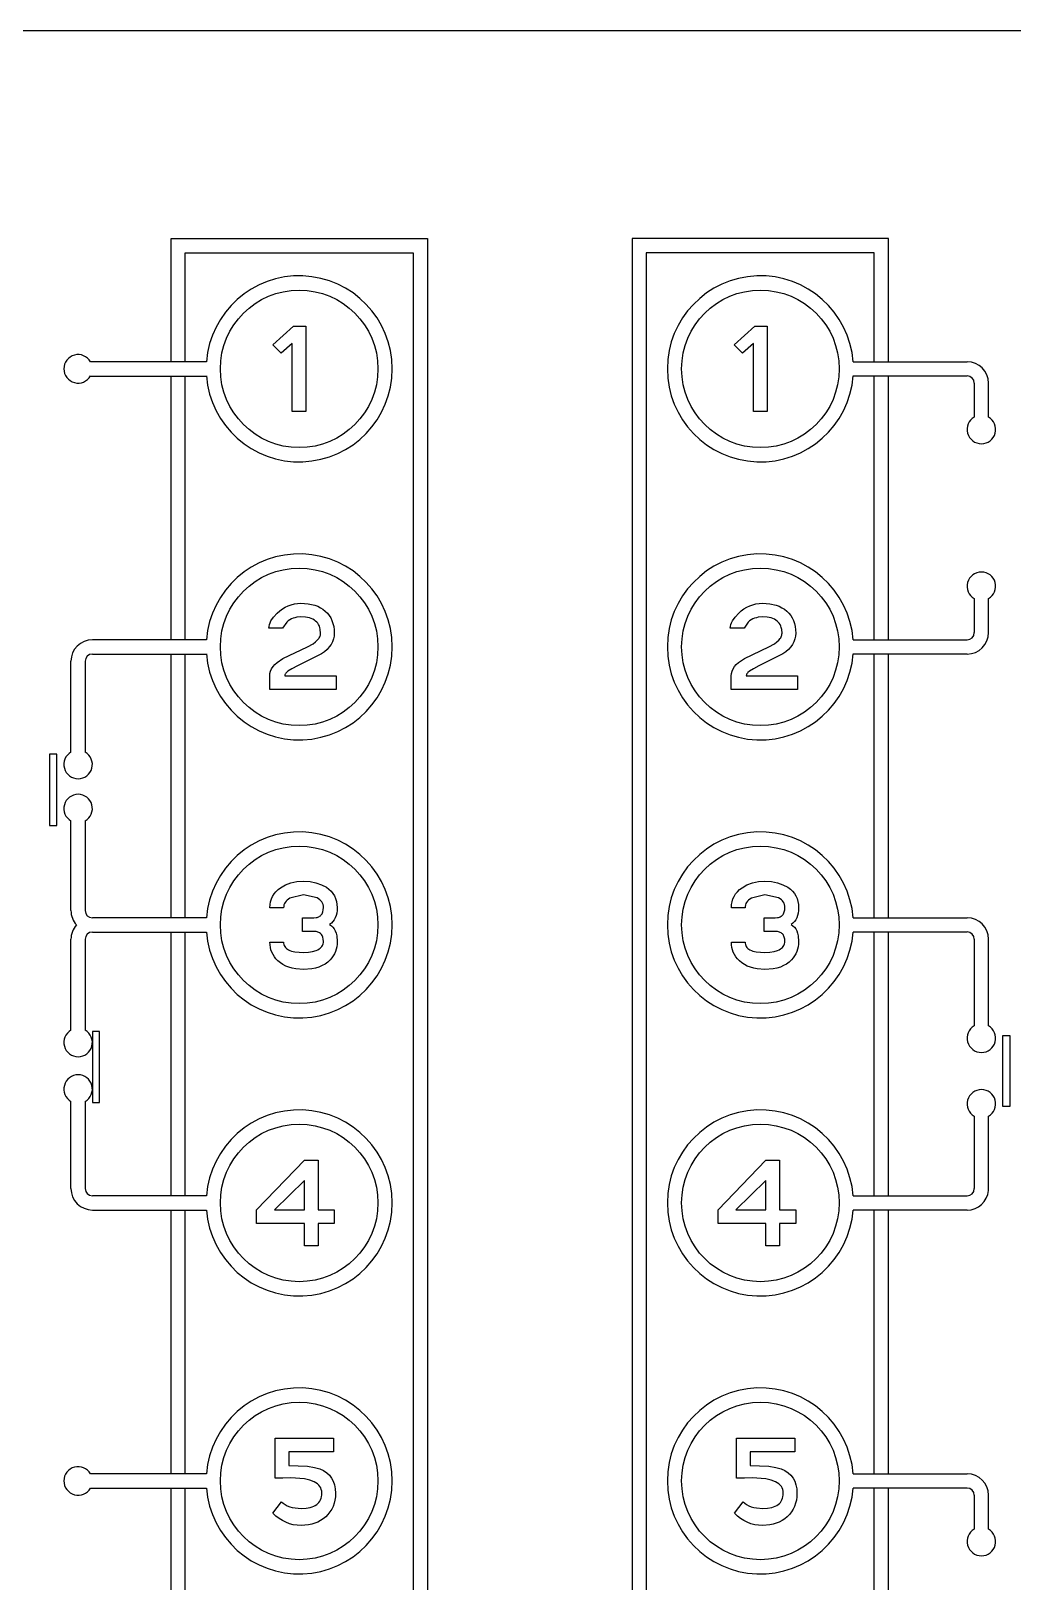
# Model space of a CAD drawing. Header units: millimetres. Extents: x 509 to 2635, y 363 to 1089.
# Drawn here: x 673.95 to 689.03, y 692.11 to 715.94 of the extents above; entities that cross this region are included whole.
import ezdxf

# ---------------------------------------------------------------- set-up
doc = ezdxf.new("R2010")
doc.units = ezdxf.units.MM

msp = doc.modelspace()

# ---------------------------------------------------------------- linework, layer by layer
at = {"ltscale": 10}
msp.add_line((697.105, 715.939), (666.106, 715.939), dxfattribs=at)
for p, q in [((676.096, 710.858), (676.096, 712.752)), ((676.096, 712.752), (680.035, 712.752)), ((680.035, 712.752), (680.035, 661.938)), ((683.176, 712.752), (683.176, 649.126)), ((687.114, 712.752), (683.176, 712.752)), ((687.114, 710.858), (687.114, 712.752)), ((676.315, 710.858), (676.315, 712.533)), ((676.315, 712.533), (679.816, 712.533)), ((679.816, 712.533), (679.816, 662.157)), ((683.395, 712.533), (683.395, 649.345)), ((686.895, 712.533), (683.395, 712.533)), ((686.895, 710.858), (686.895, 712.533)), ((677.658, 711.117), (677.976, 711.406)), ((677.976, 711.406), (678.164, 711.406)), ((678.164, 711.406), (678.164, 710.092)), ((684.745, 711.117), (685.063, 711.406)), ((685.063, 711.406), (685.251, 711.406)), ((685.251, 711.406), (685.251, 710.092)), ((677.787, 710.992), (677.658, 711.117)), ((677.954, 711.138), (677.787, 710.992)), ((677.954, 710.092), (677.954, 711.138)), ((684.874, 710.992), (684.745, 711.117)), ((685.041, 711.138), (684.874, 710.992)), ((685.041, 710.092), (685.041, 711.138)), ((676.639, 710.858), (674.858, 710.858)), ((686.571, 710.858), (688.322, 710.858)), ((674.858, 710.639), (676.639, 710.639)), ((676.096, 706.587), (676.096, 710.639)), ((676.315, 706.587), (676.315, 710.639)), ((688.322, 710.639), (686.571, 710.639)), ((686.895, 706.587), (686.895, 710.639)), ((687.114, 706.587), (687.114, 710.639)), ((688.432, 710.53), (688.432, 710.008)), ((688.651, 710.008), (688.651, 710.53)), ((678.164, 710.092), (677.954, 710.092)), ((685.251, 710.092), (685.041, 710.092)), ((688.432, 707.219), (688.432, 706.697)), ((688.651, 706.697), (688.651, 707.219)), ((677.631, 706.877), (677.671, 706.935)), ((677.671, 706.935), (677.727, 706.997)), ((677.727, 706.997), (677.767, 707.032)), ((677.767, 707.032), (677.808, 707.063)), ((677.808, 707.063), (677.851, 707.089)), ((677.851, 707.089), (677.896, 707.11)), ((677.896, 707.11), (677.942, 707.126)), ((677.942, 707.126), (677.99, 707.138)), ((677.971, 706.918), (677.944, 706.907)), ((677.999, 706.926), (677.971, 706.918)), ((677.99, 707.138), (678.04, 707.145)), ((678.028, 706.933), (677.999, 706.926)), ((678.091, 706.938), (678.028, 706.933)), ((678.04, 707.145), (678.091, 707.148)), ((678.091, 707.148), (678.203, 707.14)), ((678.162, 706.934), (678.091, 706.938)), ((678.223, 706.922), (678.162, 706.934)), ((678.203, 707.14), (678.303, 707.118)), ((678.25, 706.913), (678.223, 706.922)), ((678.303, 707.118), (678.348, 707.101)), ((678.348, 707.101), (678.39, 707.08)), ((678.39, 707.08), (678.429, 707.056)), ((678.429, 707.056), (678.465, 707.028)), ((678.465, 707.028), (678.497, 706.996)), ((678.497, 706.996), (678.525, 706.961)), ((678.525, 706.961), (678.549, 706.923)), ((678.549, 706.923), (678.568, 706.882)), ((684.718, 706.877), (684.758, 706.935)), ((684.758, 706.935), (684.814, 706.997)), ((684.814, 706.997), (684.854, 707.032)), ((684.854, 707.032), (684.895, 707.063)), ((684.895, 707.063), (684.938, 707.089)), ((684.938, 707.089), (684.983, 707.11)), ((684.983, 707.11), (685.029, 707.126)), ((685.029, 707.126), (685.077, 707.138)), ((685.057, 706.918), (685.031, 706.907)), ((685.086, 706.926), (685.057, 706.918)), ((685.077, 707.138), (685.127, 707.145)), ((685.115, 706.933), (685.086, 706.926)), ((685.178, 706.938), (685.115, 706.933)), ((685.127, 707.145), (685.178, 707.148)), ((685.178, 707.148), (685.29, 707.14)), ((685.249, 706.934), (685.178, 706.938)), ((685.31, 706.922), (685.249, 706.934)), ((685.29, 707.14), (685.39, 707.118)), ((685.337, 706.913), (685.31, 706.922)), ((685.39, 707.118), (685.435, 707.101)), ((685.435, 707.101), (685.477, 707.08)), ((685.477, 707.08), (685.516, 707.056)), ((685.516, 707.056), (685.552, 707.028)), ((685.552, 707.028), (685.584, 706.996)), ((685.584, 706.996), (685.612, 706.961)), ((685.612, 706.961), (685.636, 706.923)), ((685.636, 706.923), (685.655, 706.882)), ((677.599, 706.767), (677.601, 706.793)), ((677.809, 706.767), (677.599, 706.767)), ((677.601, 706.793), (677.607, 706.82)), ((677.607, 706.82), (677.617, 706.848)), ((677.617, 706.848), (677.631, 706.877)), ((677.872, 706.859), (677.809, 706.767)), ((677.895, 706.877), (677.872, 706.859)), ((677.919, 706.893), (677.895, 706.877)), ((677.944, 706.907), (677.919, 706.893)), ((678.275, 706.902), (678.25, 706.913)), ((678.297, 706.89), (678.275, 706.902)), ((678.317, 706.875), (678.297, 706.89)), ((678.335, 706.859), (678.317, 706.875)), ((678.35, 706.84), (678.335, 706.859)), ((678.363, 706.82), (678.35, 706.84)), ((678.374, 706.797), (678.363, 706.82)), ((678.382, 706.773), (678.374, 706.797)), ((678.388, 706.746), (678.382, 706.773)), ((678.392, 706.688), (678.388, 706.746)), ((678.392, 706.674), (678.392, 706.688)), ((678.568, 706.882), (678.583, 706.838)), ((678.583, 706.838), (678.594, 706.791)), ((678.594, 706.791), (678.6, 706.741)), ((678.603, 706.688), (678.599, 706.643)), ((678.6, 706.741), (678.603, 706.688)), ((684.685, 706.767), (684.687, 706.793)), ((684.896, 706.767), (684.685, 706.767)), ((684.687, 706.793), (684.693, 706.82)), ((684.693, 706.82), (684.703, 706.848)), ((684.703, 706.848), (684.718, 706.877)), ((684.959, 706.859), (684.896, 706.767)), ((684.981, 706.877), (684.959, 706.859)), ((685.005, 706.893), (684.981, 706.877)), ((685.031, 706.907), (685.005, 706.893)), ((685.361, 706.902), (685.337, 706.913)), ((685.384, 706.89), (685.361, 706.902)), ((685.404, 706.875), (685.384, 706.89)), ((685.421, 706.859), (685.404, 706.875)), ((685.437, 706.84), (685.421, 706.859)), ((685.45, 706.82), (685.437, 706.84)), ((685.46, 706.797), (685.45, 706.82)), ((685.468, 706.773), (685.46, 706.797)), ((685.474, 706.746), (685.468, 706.773)), ((685.479, 706.688), (685.474, 706.746)), ((685.478, 706.674), (685.479, 706.688)), ((685.655, 706.882), (685.67, 706.838)), ((685.67, 706.838), (685.681, 706.791)), ((685.681, 706.791), (685.687, 706.741)), ((685.689, 706.688), (685.686, 706.643)), ((685.687, 706.741), (685.689, 706.688)), ((676.639, 706.587), (674.889, 706.587)), ((677.814, 706.3), (678.19, 706.476)), ((678.19, 706.476), (678.278, 706.527)), ((678.278, 706.527), (678.313, 706.553)), ((678.313, 706.553), (678.342, 706.579)), ((678.342, 706.579), (678.364, 706.606)), ((678.364, 706.606), (678.373, 706.619)), ((678.373, 706.619), (678.38, 706.633)), ((678.38, 706.633), (678.385, 706.646)), ((678.385, 706.646), (678.389, 706.66)), ((678.389, 706.66), (678.392, 706.674)), ((678.492, 706.439), (678.452, 706.403)), ((678.526, 706.477), (678.492, 706.439)), ((678.553, 706.516), (678.526, 706.477)), ((678.575, 706.557), (678.553, 706.516)), ((678.59, 706.599), (678.575, 706.557)), ((678.599, 706.643), (678.59, 706.599)), ((684.901, 706.3), (685.277, 706.476)), ((685.277, 706.476), (685.365, 706.527)), ((685.365, 706.527), (685.4, 706.553)), ((685.4, 706.553), (685.428, 706.579)), ((685.428, 706.579), (685.45, 706.606)), ((685.45, 706.606), (685.459, 706.619)), ((685.459, 706.619), (685.466, 706.633)), ((685.466, 706.633), (685.472, 706.646)), ((685.472, 706.646), (685.476, 706.66)), ((685.476, 706.66), (685.478, 706.674)), ((685.578, 706.439), (685.538, 706.403)), ((685.612, 706.477), (685.578, 706.439)), ((685.64, 706.516), (685.612, 706.477)), ((685.661, 706.557), (685.64, 706.516)), ((685.677, 706.599), (685.661, 706.557)), ((685.686, 706.643), (685.677, 706.599)), ((686.571, 706.587), (688.322, 706.587)), ((674.559, 704.86), (674.559, 706.257)), ((674.778, 706.258), (674.778, 704.86)), ((674.888, 706.368), (676.639, 706.368)), ((676.096, 702.316), (676.096, 706.368)), ((676.315, 702.316), (676.315, 706.368)), ((677.662, 706.174), (677.691, 706.208)), ((677.691, 706.208), (677.726, 706.24)), ((677.726, 706.24), (677.814, 706.3)), ((678.405, 706.369), (678.039, 706.186)), ((678.452, 706.403), (678.405, 706.369)), ((684.749, 706.174), (684.777, 706.208)), ((684.777, 706.208), (684.812, 706.24)), ((684.812, 706.24), (684.901, 706.3)), ((685.492, 706.369), (685.125, 706.186)), ((685.538, 706.403), (685.492, 706.369)), ((688.322, 706.368), (686.571, 706.368)), ((686.895, 702.316), (686.895, 706.368)), ((687.114, 702.316), (687.114, 706.368)), ((677.612, 706.031), (677.615, 706.068)), ((677.612, 705.821), (677.612, 706.031)), ((677.615, 706.068), (677.624, 706.105)), ((677.624, 706.105), (677.64, 706.14)), ((677.64, 706.14), (677.662, 706.174)), ((677.845, 706.048), (677.842, 706.035)), ((677.842, 706.035), (677.842, 706.031)), ((677.842, 706.031), (678.631, 706.031)), ((677.849, 706.057), (677.845, 706.048)), ((677.854, 706.066), (677.849, 706.057)), ((677.861, 706.075), (677.854, 706.066)), ((677.869, 706.084), (677.861, 706.075)), ((677.891, 706.103), (677.869, 706.084)), ((677.953, 706.143), (677.891, 706.103)), ((678.039, 706.186), (677.953, 706.143)), ((678.631, 706.031), (678.631, 705.821)), ((684.698, 706.031), (684.702, 706.068)), ((684.698, 705.821), (684.698, 706.031)), ((684.702, 706.068), (684.711, 706.105)), ((684.711, 706.105), (684.727, 706.14)), ((684.727, 706.14), (684.749, 706.174)), ((684.929, 706.035), (684.928, 706.031)), ((684.928, 706.031), (685.718, 706.031)), ((684.931, 706.048), (684.929, 706.035)), ((684.935, 706.057), (684.931, 706.048)), ((684.941, 706.066), (684.935, 706.057)), ((684.948, 706.075), (684.941, 706.066)), ((684.956, 706.084), (684.948, 706.075)), ((684.978, 706.103), (684.956, 706.084)), ((685.039, 706.143), (684.978, 706.103)), ((685.125, 706.186), (685.039, 706.143)), ((685.718, 706.031), (685.718, 705.821)), ((678.631, 705.821), (677.612, 705.821)), ((685.718, 705.821), (684.698, 705.821)), ((674.232, 704.831), (674.232, 703.736)), ((674.342, 704.831), (674.232, 704.831)), ((674.342, 703.736), (674.342, 704.831)), ((674.232, 703.736), (674.342, 703.736)), ((674.559, 702.427), (674.559, 703.804)), ((674.778, 703.804), (674.778, 702.426)), ((677.938, 702.852), (678.03, 702.871)), ((678.03, 702.871), (678.13, 702.877)), ((678.13, 702.877), (678.231, 702.871)), ((678.231, 702.871), (678.322, 702.854)), ((685.025, 702.852), (685.117, 702.871)), ((685.117, 702.871), (685.217, 702.877)), ((685.217, 702.877), (685.317, 702.871)), ((685.317, 702.871), (685.409, 702.854)), ((677.637, 702.605), (677.655, 702.645)), ((677.655, 702.645), (677.678, 702.683)), ((677.678, 702.683), (677.706, 702.717)), ((677.706, 702.717), (677.74, 702.749)), ((677.74, 702.749), (677.778, 702.778)), ((677.778, 702.778), (677.854, 702.821)), ((677.854, 702.821), (677.938, 702.852)), ((678.13, 702.667), (677.923, 702.618)), ((678.341, 702.622), (678.13, 702.667)), ((678.322, 702.854), (678.406, 702.824)), ((678.406, 702.824), (678.481, 702.784)), ((678.481, 702.784), (678.52, 702.755)), ((678.52, 702.755), (678.554, 702.723)), ((678.554, 702.723), (678.582, 702.688)), ((678.582, 702.688), (678.605, 702.651)), ((678.605, 702.651), (678.623, 702.611)), ((684.724, 702.605), (684.742, 702.645)), ((684.742, 702.645), (684.765, 702.683)), ((684.765, 702.683), (684.793, 702.717)), ((684.793, 702.717), (684.826, 702.749)), ((684.826, 702.749), (684.865, 702.778)), ((684.865, 702.778), (684.941, 702.821)), ((684.941, 702.821), (685.025, 702.852)), ((685.217, 702.667), (685.009, 702.618)), ((685.427, 702.622), (685.217, 702.667)), ((685.409, 702.854), (685.493, 702.824)), ((685.493, 702.824), (685.568, 702.784)), ((685.568, 702.784), (685.607, 702.755)), ((685.607, 702.755), (685.64, 702.723)), ((685.64, 702.723), (685.669, 702.688)), ((685.669, 702.688), (685.692, 702.651)), ((685.692, 702.651), (685.71, 702.611)), ((677.614, 702.47), (677.616, 702.518)), ((677.824, 702.47), (677.614, 702.47)), ((677.616, 702.518), (677.624, 702.563)), ((677.624, 702.563), (677.637, 702.605)), ((677.826, 702.492), (677.824, 702.47)), ((677.83, 702.513), (677.826, 702.492)), ((677.838, 702.534), (677.83, 702.513)), ((677.849, 702.553), (677.838, 702.534)), ((677.863, 702.571), (677.849, 702.553)), ((677.88, 702.588), (677.863, 702.571)), ((677.9, 702.603), (677.88, 702.588)), ((677.923, 702.618), (677.9, 702.603)), ((678.363, 702.608), (678.341, 702.622)), ((678.382, 702.593), (678.363, 702.608)), ((678.399, 702.576), (678.382, 702.593)), ((678.412, 702.559), (678.399, 702.576)), ((678.423, 702.539), (678.412, 702.559)), ((678.416, 702.378), (678.422, 702.391)), ((678.422, 702.391), (678.427, 702.405)), ((678.43, 702.519), (678.423, 702.539)), ((678.427, 702.405), (678.434, 702.437)), ((678.435, 702.497), (678.43, 702.519)), ((678.434, 702.437), (678.436, 702.474)), ((678.436, 702.474), (678.435, 702.497)), ((678.623, 702.611), (678.636, 702.568)), ((678.636, 702.568), (678.644, 702.522)), ((678.645, 702.429), (678.64, 702.388)), ((678.644, 702.522), (678.647, 702.474)), ((678.647, 702.474), (678.645, 702.429)), ((684.701, 702.47), (684.703, 702.518)), ((684.911, 702.47), (684.701, 702.47)), ((684.703, 702.518), (684.711, 702.563)), ((684.711, 702.563), (684.724, 702.605)), ((684.912, 702.492), (684.911, 702.47)), ((684.917, 702.513), (684.912, 702.492)), ((684.925, 702.534), (684.917, 702.513)), ((684.935, 702.553), (684.925, 702.534)), ((684.949, 702.571), (684.935, 702.553)), ((684.966, 702.588), (684.949, 702.571)), ((684.986, 702.603), (684.966, 702.588)), ((685.009, 702.618), (684.986, 702.603)), ((685.45, 702.608), (685.427, 702.622)), ((685.469, 702.593), (685.45, 702.608)), ((685.486, 702.576), (685.469, 702.593)), ((685.499, 702.559), (685.486, 702.576)), ((685.51, 702.539), (685.499, 702.559)), ((685.502, 702.378), (685.509, 702.391)), ((685.509, 702.391), (685.514, 702.405)), ((685.517, 702.519), (685.51, 702.539)), ((685.514, 702.405), (685.521, 702.437)), ((685.522, 702.497), (685.517, 702.519)), ((685.521, 702.437), (685.523, 702.474)), ((685.523, 702.474), (685.522, 702.497)), ((685.71, 702.611), (685.723, 702.568)), ((685.723, 702.568), (685.731, 702.522)), ((685.732, 702.429), (685.726, 702.388)), ((685.731, 702.522), (685.733, 702.474)), ((685.733, 702.474), (685.732, 702.429)), ((676.639, 702.316), (674.888, 702.316)), ((678.117, 702.317), (678.288, 702.317)), ((678.117, 702.107), (678.117, 702.317)), ((678.288, 702.317), (678.323, 702.32)), ((678.323, 702.32), (678.338, 702.323)), ((678.338, 702.323), (678.353, 702.327)), ((678.353, 702.327), (678.366, 702.332)), ((678.366, 702.332), (678.378, 702.339)), ((678.378, 702.339), (678.389, 702.347)), ((678.389, 702.347), (678.399, 702.356)), ((678.399, 702.356), (678.408, 702.367)), ((678.408, 702.367), (678.416, 702.378)), ((678.559, 702.234), (678.532, 702.213)), ((678.532, 702.213), (678.559, 702.195)), ((678.582, 702.258), (678.559, 702.234)), ((678.559, 702.195), (678.582, 702.172)), ((678.602, 702.286), (678.582, 702.258)), ((678.582, 702.172), (678.602, 702.145)), ((678.618, 702.317), (678.602, 702.286)), ((678.631, 702.351), (678.618, 702.317)), ((678.64, 702.388), (678.631, 702.351)), ((685.204, 702.317), (685.375, 702.317)), ((685.204, 702.107), (685.204, 702.317)), ((685.375, 702.317), (685.409, 702.32)), ((685.409, 702.32), (685.425, 702.323)), ((685.425, 702.323), (685.44, 702.327)), ((685.44, 702.327), (685.453, 702.332)), ((685.453, 702.332), (685.465, 702.339)), ((685.465, 702.339), (685.476, 702.347)), ((685.476, 702.347), (685.486, 702.356)), ((685.486, 702.356), (685.495, 702.367)), ((685.495, 702.367), (685.502, 702.378)), ((685.646, 702.234), (685.619, 702.213)), ((685.619, 702.213), (685.646, 702.195)), ((685.669, 702.258), (685.646, 702.234)), ((685.646, 702.195), (685.669, 702.172)), ((685.689, 702.286), (685.669, 702.258)), ((685.669, 702.172), (685.689, 702.145)), ((685.705, 702.317), (685.689, 702.286)), ((685.717, 702.351), (685.705, 702.317)), ((685.726, 702.388), (685.717, 702.351)), ((686.571, 702.316), (688.322, 702.316)), ((674.559, 700.59), (674.559, 701.986)), ((674.778, 701.987), (674.778, 700.59)), ((674.888, 702.097), (676.639, 702.097)), ((676.096, 698.046), (676.096, 702.097)), ((676.315, 698.046), (676.315, 702.097)), ((677.614, 701.944), (677.824, 701.944)), ((677.616, 701.902), (677.614, 701.944)), ((677.824, 701.944), (677.825, 701.924)), ((677.825, 701.924), (677.829, 701.906)), ((678.288, 702.107), (678.117, 702.107)), ((678.323, 702.104), (678.288, 702.107)), ((678.338, 702.101), (678.323, 702.104)), ((678.353, 702.097), (678.338, 702.101)), ((678.366, 702.092), (678.353, 702.097)), ((678.378, 702.085), (678.366, 702.092)), ((678.389, 702.077), (678.378, 702.085)), ((678.399, 702.068), (678.389, 702.077)), ((678.408, 702.057), (678.399, 702.068)), ((678.416, 702.046), (678.408, 702.057)), ((678.422, 702.033), (678.416, 702.046)), ((678.427, 702.019), (678.422, 702.033)), ((678.434, 701.987), (678.427, 702.019)), ((678.427, 701.903), (678.432, 701.918)), ((678.432, 701.918), (678.435, 701.934)), ((678.436, 701.951), (678.434, 701.987)), ((678.435, 701.934), (678.436, 701.951)), ((678.602, 702.145), (678.618, 702.114)), ((678.618, 702.114), (678.631, 702.079)), ((678.631, 702.079), (678.64, 702.04)), ((678.64, 702.04), (678.647, 701.951)), ((678.647, 701.951), (678.645, 701.91)), ((684.701, 701.944), (684.911, 701.944)), ((684.702, 701.902), (684.701, 701.944)), ((684.911, 701.944), (684.912, 701.924)), ((684.912, 701.924), (684.916, 701.906)), ((685.375, 702.107), (685.204, 702.107)), ((685.409, 702.104), (685.375, 702.107)), ((685.425, 702.101), (685.409, 702.104)), ((685.44, 702.097), (685.425, 702.101)), ((685.453, 702.092), (685.44, 702.097)), ((685.465, 702.085), (685.453, 702.092)), ((685.476, 702.077), (685.465, 702.085)), ((685.486, 702.068), (685.476, 702.077)), ((685.495, 702.057), (685.486, 702.068)), ((685.502, 702.046), (685.495, 702.057)), ((685.509, 702.033), (685.502, 702.046)), ((685.514, 702.019), (685.509, 702.033)), ((685.521, 701.987), (685.514, 702.019)), ((685.514, 701.903), (685.519, 701.918)), ((685.519, 701.918), (685.522, 701.934)), ((685.523, 701.951), (685.521, 701.987)), ((685.522, 701.934), (685.523, 701.951)), ((685.689, 702.145), (685.705, 702.114)), ((685.705, 702.114), (685.717, 702.079)), ((685.717, 702.079), (685.726, 702.04)), ((685.726, 702.04), (685.733, 701.951)), ((685.733, 701.951), (685.732, 701.91)), ((688.322, 702.097), (686.571, 702.097)), ((686.895, 698.046), (686.895, 702.097)), ((687.114, 698.046), (687.114, 702.097)), ((688.432, 701.988), (688.432, 700.656)), ((688.651, 700.656), (688.651, 701.988)), ((677.622, 701.862), (677.616, 701.902)), ((677.631, 701.823), (677.622, 701.862)), ((677.645, 701.787), (677.631, 701.823)), ((677.662, 701.752), (677.645, 701.787)), ((677.683, 701.718), (677.662, 701.752)), ((677.708, 701.686), (677.683, 701.718)), ((677.737, 701.656), (677.708, 701.686)), ((677.829, 701.906), (677.835, 701.889)), ((677.835, 701.889), (677.843, 701.873)), ((677.843, 701.873), (677.854, 701.859)), ((677.854, 701.859), (677.867, 701.846)), ((677.867, 701.846), (677.883, 701.834)), ((677.883, 701.834), (677.901, 701.823)), ((677.901, 701.823), (677.921, 701.813)), ((677.921, 701.813), (677.944, 701.805)), ((677.944, 701.805), (677.996, 701.792)), ((677.996, 701.792), (678.13, 701.782)), ((678.13, 701.782), (678.205, 701.786)), ((678.205, 701.786), (678.27, 701.796)), ((678.27, 701.796), (678.324, 701.813)), ((678.324, 701.813), (678.348, 701.825)), ((678.348, 701.825), (678.369, 701.838)), ((678.369, 701.838), (678.385, 701.849)), ((678.385, 701.849), (678.399, 701.861)), ((678.399, 701.861), (678.41, 701.874)), ((678.41, 701.874), (678.42, 701.888)), ((678.42, 701.888), (678.427, 701.903)), ((678.564, 701.7), (678.539, 701.671)), ((678.586, 701.732), (678.564, 701.7)), ((678.605, 701.764), (678.586, 701.732)), ((678.62, 701.798), (678.605, 701.764)), ((678.632, 701.834), (678.62, 701.798)), ((678.64, 701.871), (678.632, 701.834)), ((678.645, 701.91), (678.64, 701.871)), ((684.708, 701.862), (684.702, 701.902)), ((684.718, 701.823), (684.708, 701.862)), ((684.731, 701.787), (684.718, 701.823)), ((684.749, 701.752), (684.731, 701.787)), ((684.77, 701.718), (684.749, 701.752)), ((684.795, 701.686), (684.77, 701.718)), ((684.824, 701.656), (684.795, 701.686)), ((684.916, 701.906), (684.922, 701.889)), ((684.922, 701.889), (684.93, 701.873)), ((684.93, 701.873), (684.941, 701.859)), ((684.941, 701.859), (684.954, 701.846)), ((684.954, 701.846), (684.969, 701.834)), ((684.969, 701.834), (684.987, 701.823)), ((684.987, 701.823), (685.008, 701.813)), ((685.008, 701.813), (685.03, 701.805)), ((685.03, 701.805), (685.083, 701.792)), ((685.083, 701.792), (685.217, 701.782)), ((685.217, 701.782), (685.291, 701.786)), ((685.291, 701.786), (685.356, 701.796)), ((685.356, 701.796), (685.411, 701.813)), ((685.411, 701.813), (685.435, 701.825)), ((685.435, 701.825), (685.456, 701.838)), ((685.456, 701.838), (685.472, 701.849)), ((685.472, 701.849), (685.485, 701.861)), ((685.485, 701.861), (685.497, 701.874)), ((685.497, 701.874), (685.506, 701.888)), ((685.506, 701.888), (685.514, 701.903)), ((685.651, 701.7), (685.626, 701.671)), ((685.673, 701.732), (685.651, 701.7)), ((685.691, 701.764), (685.673, 701.732)), ((685.706, 701.798), (685.691, 701.764)), ((685.718, 701.834), (685.706, 701.798)), ((685.727, 701.871), (685.718, 701.834)), ((685.732, 701.91), (685.727, 701.871)), ((677.775, 701.625), (677.737, 701.656)), ((677.815, 701.598), (677.775, 701.625)), ((677.859, 701.575), (677.815, 701.598)), ((677.907, 701.557), (677.859, 701.575)), ((677.957, 701.542), (677.907, 701.557)), ((678.012, 701.532), (677.957, 701.542)), ((678.13, 701.524), (678.012, 701.532)), ((678.257, 701.533), (678.13, 701.524)), ((678.315, 701.544), (678.257, 701.533)), ((678.368, 701.56), (678.315, 701.544)), ((678.417, 701.581), (678.368, 701.56)), ((678.462, 701.606), (678.417, 701.581)), ((678.502, 701.636), (678.462, 701.606)), ((678.539, 701.671), (678.502, 701.636)), ((684.861, 701.625), (684.824, 701.656)), ((684.902, 701.598), (684.861, 701.625)), ((684.946, 701.575), (684.902, 701.598)), ((684.993, 701.557), (684.946, 701.575)), ((685.044, 701.542), (684.993, 701.557)), ((685.098, 701.532), (685.044, 701.542)), ((685.217, 701.524), (685.098, 701.532)), ((685.344, 701.533), (685.217, 701.524)), ((685.401, 701.544), (685.344, 701.533)), ((685.454, 701.56), (685.401, 701.544)), ((685.503, 701.581), (685.454, 701.56)), ((685.548, 701.606), (685.503, 701.581)), ((685.589, 701.636), (685.548, 701.606)), ((685.626, 701.671), (685.589, 701.636)), ((674.997, 700.571), (674.888, 700.571)), ((674.888, 700.571), (674.888, 699.476)), ((674.997, 699.476), (674.997, 700.571)), ((688.87, 700.51), (688.98, 700.51)), ((688.87, 699.415), (688.87, 700.51)), ((688.98, 700.51), (688.98, 699.415)), ((674.559, 698.157), (674.559, 699.495)), ((674.778, 699.495), (674.778, 698.156)), ((674.888, 699.476), (674.997, 699.476)), ((688.98, 699.415), (688.87, 699.415)), ((688.432, 699.268), (688.432, 698.155)), ((688.65, 698.125), (688.65, 699.268)), ((677.41, 697.832), (678.144, 698.593)), ((678.144, 698.593), (678.354, 698.593)), ((678.354, 698.593), (678.354, 697.832)), ((684.497, 697.832), (685.23, 698.593)), ((685.23, 698.593), (685.44, 698.593)), ((685.44, 698.593), (685.44, 697.832)), ((678.144, 698.281), (677.685, 697.832)), ((678.144, 697.832), (678.144, 698.281)), ((685.23, 698.281), (684.772, 697.832)), ((685.23, 697.832), (685.23, 698.281)), ((676.639, 698.046), (674.888, 698.046)), ((686.571, 698.046), (688.322, 698.046)), ((674.889, 697.827), (676.639, 697.827)), ((676.096, 693.774), (676.096, 697.826)), ((676.315, 693.774), (676.315, 697.826)), ((677.41, 697.622), (677.41, 697.832)), ((677.685, 697.832), (678.144, 697.832)), ((678.354, 697.832), (678.603, 697.832)), ((678.603, 697.832), (678.603, 697.622)), ((684.497, 697.622), (684.497, 697.832)), ((684.772, 697.832), (685.23, 697.832)), ((685.44, 697.832), (685.69, 697.832)), ((685.69, 697.832), (685.69, 697.622)), ((688.322, 697.827), (686.571, 697.827)), ((686.895, 693.774), (686.895, 697.827)), ((687.114, 693.774), (687.114, 697.827)), ((678.144, 697.622), (677.41, 697.622)), ((678.144, 697.279), (678.144, 697.622)), ((678.354, 697.622), (678.354, 697.279)), ((678.603, 697.622), (678.354, 697.622)), ((685.23, 697.622), (684.497, 697.622)), ((685.23, 697.279), (685.23, 697.622)), ((685.69, 697.622), (685.44, 697.622)), ((685.44, 697.622), (685.44, 697.279)), ((678.354, 697.279), (678.144, 697.279)), ((685.44, 697.279), (685.23, 697.279)), ((677.694, 694.322), (678.592, 694.322)), ((677.694, 693.707), (677.694, 694.322)), ((678.592, 694.322), (678.592, 694.112)), ((684.781, 693.707), (684.781, 694.322)), ((684.781, 694.322), (685.678, 694.322)), ((685.678, 694.322), (685.678, 694.112)), ((678.592, 694.112), (677.904, 694.112)), ((677.904, 694.112), (677.904, 693.904)), ((685.678, 694.112), (684.991, 694.112)), ((684.991, 694.112), (684.991, 693.904)), ((677.904, 693.904), (678.191, 693.89)), ((678.191, 693.89), (678.298, 693.873)), ((678.298, 693.873), (678.381, 693.849)), ((678.381, 693.849), (678.438, 693.823)), ((678.438, 693.823), (678.487, 693.791)), ((684.991, 693.904), (685.277, 693.89)), ((685.277, 693.89), (685.385, 693.873)), ((685.385, 693.873), (685.468, 693.849)), ((685.468, 693.849), (685.524, 693.823)), ((685.524, 693.823), (685.573, 693.791)), ((676.639, 693.774), (674.858, 693.774)), ((677.815, 693.71), (677.694, 693.707)), ((677.936, 693.711), (677.815, 693.71)), ((678.144, 693.696), (677.936, 693.711)), ((678.226, 693.678), (678.144, 693.696)), ((678.293, 693.653), (678.226, 693.678)), ((678.321, 693.637), (678.293, 693.653)), ((678.345, 693.62), (678.321, 693.637)), ((678.365, 693.601), (678.345, 693.62)), ((678.382, 693.58), (678.365, 693.601)), ((678.395, 693.557), (678.382, 693.58)), ((678.487, 693.791), (678.528, 693.754)), ((678.528, 693.754), (678.562, 693.71)), ((678.562, 693.71), (678.588, 693.661)), ((678.588, 693.661), (678.607, 693.606)), ((678.607, 693.606), (678.618, 693.545)), ((684.902, 693.71), (684.781, 693.707)), ((685.023, 693.711), (684.902, 693.71)), ((685.231, 693.696), (685.023, 693.711)), ((685.312, 693.678), (685.231, 693.696)), ((685.379, 693.653), (685.312, 693.678)), ((685.407, 693.637), (685.379, 693.653)), ((685.431, 693.62), (685.407, 693.637)), ((685.452, 693.601), (685.431, 693.62)), ((685.469, 693.58), (685.452, 693.601)), ((685.482, 693.557), (685.469, 693.58)), ((685.573, 693.791), (685.615, 693.754)), ((685.615, 693.754), (685.648, 693.71)), ((685.648, 693.71), (685.675, 693.661)), ((685.675, 693.661), (685.693, 693.606)), ((685.693, 693.606), (685.705, 693.545)), ((686.571, 693.774), (688.322, 693.774)), ((674.858, 693.555), (676.639, 693.555)), ((676.096, 689.483), (676.096, 693.555)), ((676.315, 689.483), (676.315, 693.555)), ((677.66, 693.171), (677.794, 693.344)), ((677.794, 693.344), (677.82, 693.321)), ((678.351, 693.318), (678.367, 693.336)), ((678.367, 693.336), (678.381, 693.355)), ((678.381, 693.355), (678.392, 693.376)), ((678.392, 693.376), (678.401, 693.399)), ((678.404, 693.533), (678.395, 693.557)), ((678.401, 693.399), (678.407, 693.423)), ((678.41, 693.506), (678.404, 693.533)), ((678.407, 693.423), (678.41, 693.45)), ((678.412, 693.478), (678.41, 693.506)), ((678.41, 693.45), (678.412, 693.478)), ((678.612, 693.37), (678.601, 693.321)), ((678.62, 693.423), (678.612, 693.37)), ((678.618, 693.545), (678.622, 693.478)), ((678.622, 693.478), (678.62, 693.423)), ((684.747, 693.171), (684.881, 693.344)), ((684.881, 693.344), (684.907, 693.321)), ((685.438, 693.318), (685.454, 693.336)), ((685.454, 693.336), (685.467, 693.355)), ((685.467, 693.355), (685.478, 693.376)), ((685.478, 693.376), (685.487, 693.399)), ((685.491, 693.533), (685.482, 693.557)), ((685.487, 693.399), (685.493, 693.423)), ((685.496, 693.506), (685.491, 693.533)), ((685.493, 693.423), (685.497, 693.45)), ((685.498, 693.478), (685.496, 693.506)), ((685.497, 693.45), (685.498, 693.478)), ((685.699, 693.37), (685.687, 693.321)), ((685.706, 693.423), (685.699, 693.37)), ((685.705, 693.545), (685.709, 693.478)), ((685.709, 693.478), (685.706, 693.423)), ((688.322, 693.555), (686.571, 693.555)), ((686.895, 689.503), (686.895, 693.555)), ((687.114, 689.503), (687.114, 693.555)), ((688.432, 693.446), (688.432, 692.924)), ((688.651, 692.924), (688.651, 693.446)), ((677.706, 693.126), (677.66, 693.171)), ((677.755, 693.088), (677.706, 693.126)), ((677.82, 693.321), (677.849, 693.301)), ((677.849, 693.301), (677.882, 693.283)), ((677.882, 693.283), (677.918, 693.269)), ((677.918, 693.269), (677.957, 693.258)), ((677.957, 693.258), (678, 693.251)), ((678, 693.251), (678.095, 693.244)), ((678.095, 693.244), (678.169, 693.248)), ((678.169, 693.248), (678.234, 693.259)), ((678.234, 693.259), (678.262, 693.267)), ((678.262, 693.267), (678.288, 693.277)), ((678.288, 693.277), (678.311, 693.289)), ((678.311, 693.289), (678.333, 693.303)), ((678.333, 693.303), (678.351, 693.318)), ((678.471, 693.114), (678.433, 693.083)), ((678.506, 693.15), (678.471, 693.114)), ((678.537, 693.188), (678.506, 693.15)), ((678.563, 693.23), (678.537, 693.188)), ((678.584, 693.274), (678.563, 693.23)), ((678.601, 693.321), (678.584, 693.274)), ((684.793, 693.126), (684.747, 693.171)), ((684.841, 693.088), (684.793, 693.126)), ((684.907, 693.321), (684.936, 693.301)), ((684.936, 693.301), (684.969, 693.283)), ((684.969, 693.283), (685.005, 693.269)), ((685.005, 693.269), (685.044, 693.258)), ((685.044, 693.258), (685.086, 693.251)), ((685.086, 693.251), (685.182, 693.244)), ((685.182, 693.244), (685.256, 693.248)), ((685.256, 693.248), (685.32, 693.259)), ((685.32, 693.259), (685.349, 693.267)), ((685.349, 693.267), (685.375, 693.277)), ((685.375, 693.277), (685.398, 693.289)), ((685.398, 693.289), (685.419, 693.303)), ((685.419, 693.303), (685.438, 693.318)), ((685.557, 693.114), (685.52, 693.083)), ((685.593, 693.15), (685.557, 693.114)), ((685.624, 693.188), (685.593, 693.15)), ((685.649, 693.23), (685.624, 693.188)), ((685.671, 693.274), (685.649, 693.23)), ((685.687, 693.321), (685.671, 693.274)), ((677.806, 693.056), (677.755, 693.088)), ((677.859, 693.029), (677.806, 693.056)), ((677.914, 693.008), (677.859, 693.029)), ((677.972, 692.993), (677.914, 693.008)), ((678.032, 692.985), (677.972, 692.993)), ((678.095, 692.982), (678.032, 692.985)), ((678.205, 692.99), (678.095, 692.982)), ((678.256, 693), (678.205, 692.99)), ((678.304, 693.015), (678.256, 693)), ((678.35, 693.033), (678.304, 693.015)), ((678.393, 693.056), (678.35, 693.033)), ((678.433, 693.083), (678.393, 693.056)), ((684.892, 693.056), (684.841, 693.088)), ((684.945, 693.029), (684.892, 693.056)), ((685.001, 693.008), (684.945, 693.029)), ((685.059, 692.993), (685.001, 693.008)), ((685.119, 692.985), (685.059, 692.993)), ((685.182, 692.982), (685.119, 692.985)), ((685.291, 692.99), (685.182, 692.982)), ((685.342, 693), (685.291, 692.99)), ((685.391, 693.015), (685.342, 693)), ((685.436, 693.033), (685.391, 693.015)), ((685.479, 693.056), (685.436, 693.033)), ((685.52, 693.083), (685.479, 693.056))]:
    msp.add_line(p, q)
for centre in [(678.064, 710.749), (685.147, 710.749), (678.064, 706.478), (685.147, 706.478), (678.064, 702.207), (685.147, 702.207), (678.064, 697.936), (685.147, 697.936), (678.064, 693.665), (685.147, 693.665)]:
    msp.add_circle(centre, 1.21)
for centre, radius, start, end in [((678.064, 710.749), 1.429, 184.3964, 175.6036), ((685.147, 710.749), 1.429, 4.3964, 355.6036), ((674.669, 710.749), 0.219, 30, 330), ((688.322, 710.53), 0.329, 0, 90), ((688.322, 710.53), 0.11, 0, 90), ((688.541, 709.818), 0.219, 120, 60), ((678.064, 706.478), 1.429, 184.3964, 175.6036), ((685.147, 706.478), 1.429, 4.3964, 355.6036), ((688.541, 707.409), 0.219, 300, 240), ((688.322, 706.697), 0.329, 270, 360), ((688.322, 706.697), 0.11, 270, 360), ((674.889, 706.257), 0.33, 90, 180), ((674.888, 706.258), 0.11, 90, 180), ((674.669, 704.671), 0.219, 120, 60), ((674.669, 703.994), 0.219, 300, 240), ((678.064, 702.207), 1.429, 184.3964, 175.6036), ((685.147, 702.207), 1.429, 4.3964, 355.6036), ((674.889, 702.427), 0.33, 180, 221.9249), ((674.888, 702.426), 0.11, 180, 270), ((674.889, 701.986), 0.33, 138.0751, 180), ((688.322, 701.988), 0.329, 0, 90), ((674.888, 701.987), 0.11, 90, 180), ((688.322, 701.988), 0.11, 360, 90), ((674.669, 700.4), 0.219, 120, 60), ((688.541, 700.466), 0.219, 120, 60.0492), ((674.669, 699.685), 0.219, 300, 240), ((688.541, 699.458), 0.219, 299.6229, 240), ((678.064, 697.936), 1.429, 184.3964, 175.6036), ((685.147, 697.936), 1.429, 4.3964, 355.6036), ((674.889, 698.157, 0), 0.33, 180, 270), ((674.888, 698.156), 0.11, 180, 270), ((688.322, 698.155), 0.11, 270, 360), ((688.322, 698.155), 0.329, 270, 354.8088), ((678.064, 693.665), 1.429, 184.3964, 175.6036), ((685.147, 693.665), 1.429, 4.3964, 355.6036), ((674.669, 693.665), 0.219, 30, 330), ((688.322, 693.446), 0.329, 0, 90), ((688.322, 693.446), 0.11, 0, 90), ((688.541, 692.734), 0.219, 120, 60)]:
    msp.add_arc(centre, radius, start, end)

doc.saveas('drawing.dxf')
